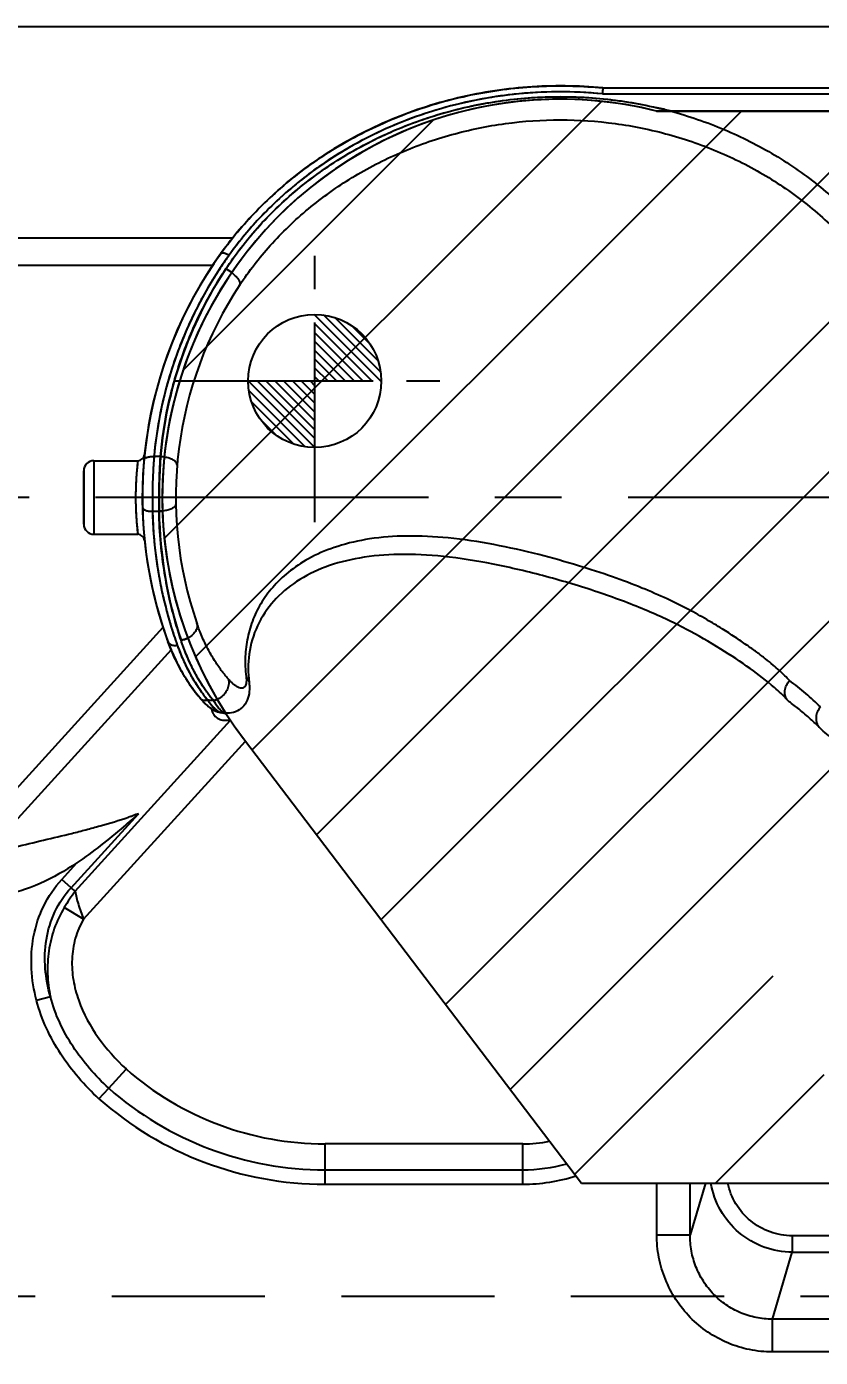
# Model space of a CAD drawing. Header units: millimetres. Extents: x 23075 to 24509, y -21593 to -20579.
# Drawn here: x 23788.3 to 23812.15, y -20982.72 to -20942.74 of the extents above; entities that cross this region are included whole.
import ezdxf

# ---------------------------------------------------------------- set-up
doc = ezdxf.new("R2010")
doc.units = ezdxf.units.MM
doc.header["$LTSCALE"] = 8
for name, pattern in [('CENTER', [2, 1.25, -0.25, 0.25, -0.25]), ('CENTER2', [1.125, 0.75, -0.125, 0.125, -0.125]), ('HIDDEN', [0.375, 0.25, -0.125])]:
    doc.linetypes.add(name, pattern=pattern)
doc.layers.get('DEFPOINTS').update_dxf_attribs({"color": 6})
for name, color, linetype in [('Cav-cor', 30, 'Continuous'), ('CL', 1, 'Continuous'), ('PIN', 5, 'Continuous'), ('PRODUCT', 1, 'Continuous'), ('WT', 4, 'Continuous'), ('Y-CUT', 2, 'Continuous')]:
    doc.layers.add(name, color=color, linetype=linetype)
doc.layers.add('dim', color=3, linetype='Continuous', lineweight=15)
doc.styles.get("Standard").update_dxf_attribs({"font": 'txt.shx', "width": 0.8, "bigfont": 'chineset.shx'})
doc.dimstyles.new('ISO-25', dxfattribs={"dimtxt": 5, "dimasz": 4, "dimexe": 0.3, "dimexo": 0.3, "dimtad": 0, "dimzin": 1, "dimdsep": 46, "dimtxsty": 'Standard', "dimcen": 0, "dimclrd": 3, "dimclre": 3, "dimclrt": 3, "dimazin": 0, "dimtfac": 1, "dimtofl": 0, "dimtmove": 0, "dimatfit": 0, "dimfxl": 0, "dimarcsym": 0})

# ---------------------------------------------------------------- blocks, each defined once
blk = doc.blocks.new('*D27550')
at = {"layer": 'DEFPOINTS', "color": 0}
for p in [(23672.156, -20963.885), (23872.156, -20963.885), (23872.156, -21079.036)]:
    blk.add_point(p, dxfattribs=at)
at = {"layer": 'dim', "color": 3, "lineweight": -2}
for p, q in [((23672.156, -20964.185), (23672.156, -21079.336)), ((23872.156, -20964.185), (23872.156, -21079.336)), ((23676.156, -21079.036), (23762.865, -21079.036)), ((23868.156, -21079.036), (23781.448, -21079.036))]:
    blk.add_line(p, q, dxfattribs=at)
at = {"layer": 'dim', "color": 3}
for points in [[(23676.156, -21078.37), (23676.156, -21079.703), (23672.156, -21079.036)], [(23868.156, -21079.703), (23868.156, -21078.37), (23872.156, -21079.036)]]:
    blk.add_solid(points, dxfattribs=at)
at = {"layer": 'dim', "color": 3, "insert": (23772.156, -21079.036), "char_height": 5, "attachment_point": 5}
blk.add_mtext('200.00', dxfattribs=at)
blk = doc.blocks.new('*D28254')
at = {"layer": 'DEFPOINTS', "color": 0}
for p in [(23757.156, -20886.885), (23896.296, -20886.885), (23858.156, -20996.885)]:
    blk.add_point(p, dxfattribs=at)
at = {"layer": 'dim', "color": 3, "lineweight": -2}
for p, q in [((23757.456, -20886.885), (23896.596, -20886.885)), ((23896.296, -20890.885), (23896.296, -20933.593)), ((23896.296, -20992.885), (23896.296, -20950.177)), ((23858.456, -20996.885), (23896.596, -20996.885))]:
    blk.add_line(p, q, dxfattribs=at)
at = {"layer": 'dim', "color": 3}
for points in [[(23896.963, -20890.885), (23895.63, -20890.885), (23896.296, -20886.885)], [(23895.63, -20992.885), (23896.963, -20992.885), (23896.296, -20996.885)]]:
    blk.add_solid(points, dxfattribs=at)
at = {"layer": 'dim', "color": 3, "insert": (23896.296, -20941.885), "char_height": 5, "attachment_point": 5, "rotation": 90}
blk.add_mtext('110.00', dxfattribs=at)
blk = doc.blocks.new('*D28255')
at = {"layer": 'DEFPOINTS', "color": 0}
for p in [(23757.156, -20844.885), (23853.682, -20996.885), (23904.156, -20996.885)]:
    blk.add_point(p, dxfattribs=at)
at = {"layer": 'dim', "color": 3, "lineweight": -2}
for p, q in [((23757.456, -20844.885), (23904.456, -20844.885)), ((23904.156, -20848.885), (23904.156, -20911.593)), ((23904.156, -20992.885), (23904.156, -20930.177)), ((23853.982, -20996.885), (23904.456, -20996.885))]:
    blk.add_line(p, q, dxfattribs=at)
at = {"layer": 'dim', "color": 3}
for points in [[(23904.823, -20848.885), (23903.49, -20848.885), (23904.156, -20844.885)], [(23903.49, -20992.885), (23904.823, -20992.885), (23904.156, -20996.885)]]:
    blk.add_solid(points, dxfattribs=at)
at = {"layer": 'dim', "color": 3, "insert": (23904.156, -20920.885), "char_height": 5, "attachment_point": 5, "rotation": 90}
blk.add_mtext('152.00', dxfattribs=at)

msp = doc.modelspace()

# ---------------------------------------------------------------- hatches: boundary and pattern name
at = {"layer": 'PIN', "linetype": 'Continuous'}
h = msp.add_hatch(dxfattribs=at)
h.set_pattern_fill('ANSI31', color=141, scale=1.5, angle=90, style=0)
h.set_pattern_definition([(135, (24002.23851, -20967.6248), (-0.13258252, -0.13258252), [])])
h.paths.add_polyline_path([(23796.956, -20953.385), (23794.956, -20953.385, 0.414214), (23796.956, -20955.385)])
h.paths.add_polyline_path([(23796.956, -20951.385), (23796.956, -20953.385), (23798.956, -20953.385, 0.414214)])
at = {"layer": 'Y-CUT'}
h = msp.add_hatch(dxfattribs=at)
h.set_pattern_fill('ANSI31', color=230, style=0)
h.set_pattern_definition([(45, (-1117.722, -553.909), (-2.24506403, 2.24506403), [])])
h.paths.add_polyline_path([(23792.38, -20957.294, -0.03394), (23792.434, -20955.672, -0.125236), (23794.462, -20950.13, -0.313383), (23807.226, -20945.274), (23818.156, -20945.274), (23818.156, -20959.849), (23818.156, -20968.794), (23818.156, -20971.081), (23818.156, -20971.236), (23818.156, -20972.517), (23818.156, -20977.484), (23804.97, -20977.484), (23794.814, -20964.127, -0.014542), (23794.409, -20963.562, -0.000568), (23794.394, -20963.539, -0.004363), (23794.279, -20963.364, -0.010062), (23794.026, -20962.954, -0.042865), (23793.142, -20961.107, -0.081799)])
h.paths.add_polyline_path([(23815.656, -20971.885, 1), (23810.656, -20971.885, 1)], flags=16)

# ---------------------------------------------------------------- linework, layer by layer
at = {"layer": 'Cav-cor', "color": 241}
for p, q in [((23784.838, -20942.738), (23817.023, -20942.738)), ((23805.601, -20944.759), (23830.712, -20944.759)), ((23805.616, -20944.581), (23817.87, -20944.581)), ((23807.226, -20945.274), (23818.156, -20945.274)), ((23786.471, -20949.088), (23794.491, -20949.088)), ((23785.934, -20949.901), (23793.895, -20949.901)), ((23792.321, -20955.659), (23792.126, -20955.659)), ((23790.016, -20957.689), (23790.016, -20956.081)), ((23790.318, -20955.78), (23791.641, -20955.78)), ((23790.318, -20955.78), (23790.318, -20957.991)), ((23792.08, -20957.299), (23792.28, -20957.299)), ((23790.318, -20957.991), (23791.641, -20957.991)), ((23792.397, -20960.789), (23787.067, -20966.658)), ((23792.397, -20960.789), (23792.418, -20960.852)), ((23792.474, -20961.016), (23792.481, -20961.036)), ((23792.53, -20961.172), (23792.533, -20961.182)), ((23792.641, -20961.46), (23787.534, -20967.082)), ((23792.646, -20961.472), (23792.78, -20961.773)), ((23793.717, -20962.731), (23793.707, -20962.716)), ((23793.853, -20963.233), (23793.865, -20963.241)), ((23789.76, -20968.712), (23794.421, -20963.58)), ((23794.141, -20963.35), (23794.184, -20963.355)), ((23794.389, -20963.566), (23794.399, -20963.564)), ((23794.399, -20963.564), (23794.409, -20963.562)), ((23794.814, -20964.127), (23804.97, -20977.484)), ((23790.011, -20969.556), (23794.872, -20964.204)), ((23789.633, -20968.616), (23791.657, -20966.388)), ((23789.353, -20968.361), (23789.804, -20967.864)), ((23789.633, -20968.616), (23789.353, -20968.361)), ((23790.011, -20969.555), (23789.43, -20969.208)), ((23789.016, -20971.889), (23788.597, -20971.998)), ((23790.765, -20974.634), (23791.289, -20974.057)), ((23790.474, -20974.954), (23790.765, -20974.634)), ((23803.206, -20976.307), (23797.266, -20976.307)), ((23797.266, -20977.518), (23797.266, -20976.307)), ((23803.206, -20977.518), (23803.206, -20976.307)), ((23797.266, -20977.086), (23803.206, -20977.086)), ((23797.266, -20977.518), (23803.206, -20977.518)), ((23804.97, -20977.484), (23818.156, -20977.484)), ((23807.234, -20979.035), (23807.234, -20977.484)), ((23808.233, -20979.035), (23808.233, -20977.484)), ((23808.694, -20977.484), (23808.233, -20979.035)), ((23807.234, -20979.035), (23808.233, -20979.035)), ((23825.007, -20979.066), (23811.306, -20979.066)), ((23811.306, -20979.066), (23811.306, -20979.559)), ((23810.707, -20981.572), (23811.306, -20979.559)), ((23811.306, -20979.559), (23825.007, -20979.559)), ((23825.606, -20981.572), (23810.707, -20981.572)), ((23810.707, -20982.557), (23810.707, -20981.572)), ((23825.606, -20982.557), (23810.707, -20982.557))]:
    msp.add_line(p, q, dxfattribs=at)
for centre, radius, start, end in [((23804.338, -20956.885), 11.965, 76.0288, 212.5424), ((23804.378, -20957.473), 12.627, 75.0479, 76.8641), ((23804.338, -20956.885), 12.562, 144.2749, 199.1951), ((23804.288, -20956.851), 12.503, 144.9078, 146.2282), ((23804.133, -20956.743), 12.313, 144.4334, 144.9066), ((23804.339, -20956.764), 12.263, 144.7146, 146.7142), ((23803.921, -20956.591), 12.053, 143.4601, 144.4359), ((23803.177, -20956.05), 11.133, 143.4142, 144.2746), ((23804.336, -20956.761), 12.259, 144.2748, 144.7145), ((23804.337, -20956.762), 12.26, 146.7143, 174.8364), ((23804.338, -20956.681), 12.06, 146.4508, 175.14), ((23793.596, -20951.262), 1.425, 52.5807, 60.9997), ((23791.641, -20955.579), 0.201, 270.0485, 354.1723), ((23809.032, -20956.957), 16.955, 175.6091, 181.1573), ((23813.707, -20957.021), 21.429, 176.3547, 180.7434), ((23792.235, -20956.879), 1.223, 80.6173, 85.9607), ((23790.318, -20956.081), 0.301, 90, 180), ((23804.911, -20956.999), 12.834, 181.3422, 197.1413), ((23792.262, -20956.09), 1.21, 270.8074, 275.5615), ((23805.3, -20957.078), 13.022, 180.9753, 198.3397), ((23790.318, -20957.689), 0.301, 180, 270), ((23791.641, -20958.192), 0.201, 5.8418, 89.9638), ((23804.21, -20956.927), 12.428, 198.4098, 198.7126), ((23803.968, -20957.009), 12.173, 198.7124, 199.0397), ((23804.87, -20957.011), 12.792, 197.1437, 198.3069), ((23803.704, -20957.101), 11.893, 199.0401, 199.2192), ((23802.953, -20957.364), 11.098, 199.3219, 200.0685), ((23801.575, -20957.866), 9.631, 200.1367, 200.6511), ((23800.206, -20958.382), 8.168, 200.6526, 201.4265), ((23804.849, -20957.018), 12.769, 198.307, 199.7049), ((23798.906, -20959.148), 6.457, 199.6919, 203.2544), ((23792.81, -20960.452), 0.735, 280.0786, 296.8528), ((23798.427, -20959.079), 6.257, 201.4388, 202.3631), ((23798.295, -20959.13), 6.116, 202.3906, 202.5183), ((23798.345, -20959.387), 5.846, 203.2738, 208.1285), ((23797.951, -20959.293), 5.735, 205.6275, 211.4712), ((23798.014, -20959.556), 5.475, 208.192, 208.8193), ((23795.63, -20961.11), 2.782, 220.0181, 222.3155), ((23797.524, -20959.862), 4.897, 215.9038, 217.0165), ((23797.47, -20959.903), 4.829, 217.0141, 219.4364), ((23797.617, -20959.915), 4.81, 215.8282, 219.7829), ((23795.28, -20961.43), 2.308, 222.2899, 224.8258), ((23795.08, -20961.626), 2.028, 224.8751, 225.1893), ((23794.901, -20961.809), 1.771, 225.1408, 227.8116), ((23787.435, -21015.364), 52.771, 82.9405, 83.1373), ((23794.469, -20962.314), 1.106, 231.5776, 235.4408), ((23794.862, -20962.972), 1.048, 194.5684, 195.1989), ((23796.282, -20961.601), 2.741, 210.5237, 211.018), ((23795.939, -20961.809), 2.34, 210.9664, 212.9431), ((23794.488, -20960.668), 2.704, 263.5523, 264.1262), ((23794.582, -20959.744), 3.634, 264.135, 264.9811), ((23794.265, -20963.051), 0.528, 269.2901, 270.8445), ((23794.743, -20957.969), 5.415, 264.9318, 265.0845), ((23794.264, -20963.022), 0.557, 270.8611, 273.9647), ((23804.338, -20956.885), 11.965, 212.7874, 217.25), ((23793.815, -20963.446), 0.586, 348.1928, 349.511), ((23793.791, -20963.441), 0.61, 349.5107, 350.7947), ((23760.089, -21007.889), 49.145, 52.8616, 53.047), ((23797.265, -20967.243), 9.063, 228.7381, 270.0052), ((23797.265, -20967.244), 9.842, 228.6656, 270.0054), ((23797.265, -20967.244), 10.274, 228.6207, 270.0053), ((23803.205, -20972.205), 4.102, 270.0135, 281.3768), ((23803.206, -20972.215), 4.87, 270.0009, 285.756), ((23803.206, -20972.219), 5.299, 269.9964, 287.5923)]:
    msp.add_arc(centre, radius, start, end, dxfattribs=at)
for points, knots in [([(23805.616, -20944.581), (23804.865, -20944.509), (23803.349, -20944.492), (23801.114, -20944.85), (23798.988, -20945.578), (23797.681, -20946.3), (23797.07, -20946.714)], [0, 0, 0, 0, 0.252227, 0.503826, 0.753454, 1, 1, 1, 1]), ([(23794.287, -20950.016), (23794.612, -20949.525), (23795.353, -20948.588), (23796.682, -20947.374), (23798.204, -20946.368), (23799.881, -20945.595), (23801.671, -20945.076), (23803.527, -20944.823), (23805.403, -20944.841), (23806.641, -20945.035), (23807.247, -20945.177)], [0, 0, 0, 0, 0.12034, 0.242423, 0.366225, 0.49155, 0.618062, 0.745318, 0.872797, 1, 1, 1, 1]), ([(23805.601, -20944.759), (23804.86, -20944.687), (23803.366, -20944.67), (23801.163, -20945.025), (23799.069, -20945.749), (23797.785, -20946.467), (23797.186, -20946.878)], [0, 0, 0, 0, 0.252281, 0.503921, 0.753535, 1, 1, 1, 1]), ([(23805.615, -20944.58), (23805.615, -20944.58), (23805.614, -20944.582), (23805.614, -20944.584), (23805.613, -20944.588), (23805.612, -20944.596), (23805.611, -20944.61), (23805.609, -20944.63), (23805.607, -20944.657), (23805.604, -20944.7), (23805.602, -20944.735), (23805.601, -20944.759)], [0, 0, 0, 0, 0.005288, 0.018776, 0.040702, 0.071035, 0.156551, 0.273609, 0.419834, 0.592584, 1, 1, 1, 1]), ([(23797.186, -20946.878), (23796.642, -20947.251), (23795.623, -20948.082), (23794.763, -20949.077), (23794.384, -20949.603)], [0, 0, 0, 0, 0.503916, 1, 1, 1, 1]), ([(23797.07, -20946.714), (23796.582, -20947.045), (23795.659, -20947.774), (23794.855, -20948.634), (23794.491, -20949.088)], [0, 0, 0, 0, 0.503377, 1, 1, 1, 1]), ([(23794.491, -20949.088), (23794.47, -20949.115), (23794.384, -20949.222), (23794.3, -20949.331), (23794.238, -20949.415)], [0, 0, 0, 0, 0.246358, 1, 1, 1, 1]), ([(23794.139, -20949.55), (23794.146, -20949.54), (23794.168, -20949.531), (23794.199, -20949.531), (23794.244, -20949.538), (23794.307, -20949.561), (23794.357, -20949.587), (23794.384, -20949.603)], [0, 0, 0, 0, 0.141452, 0.238245, 0.355727, 0.648987, 1, 1, 1, 1]), ([(23791.826, -20955.754), (23791.827, -20955.747), (23791.835, -20955.725), (23791.868, -20955.696), (23791.9, -20955.683), (23791.918, -20955.678)], [0, 0, 0, 0, 0.190464, 0.538567, 1, 1, 1, 1]), ([(23791.918, -20955.678), (23791.925, -20955.675), (23791.957, -20955.667), (23791.989, -20955.662), (23792.014, -20955.659)], [0, 0, 0, 0, 0.229786, 1, 1, 1, 1]), ([(23792.014, -20955.659), (23792.023, -20955.659), (23792.061, -20955.656), (23792.098, -20955.657), (23792.126, -20955.659)], [0, 0, 0, 0, 0.242757, 1, 1, 1, 1]), ([(23791.641, -20955.78), (23791.641, -20955.78), (23791.641, -20955.782), (23791.64, -20955.786), (23791.64, -20955.792), (23791.638, -20955.807), (23791.635, -20955.831), (23791.631, -20955.867), (23791.626, -20955.913), (23791.62, -20955.969), (23791.614, -20956.033), (23791.605, -20956.135), (23791.594, -20956.278), (23791.583, -20956.467), (23791.576, -20956.672), (23791.574, -20956.813), (23791.574, -20956.885)], [0, 0, 0, 0, 0.00122, 0.00486, 0.010905, 0.019342, 0.043322, 0.076537, 0.118645, 0.169221, 0.227757, 0.293691, 0.445145, 0.617797, 0.805192, 1, 1, 1, 1]), ([(23791.574, -20956.885), (23791.574, -20956.957), (23791.576, -20957.098), (23791.583, -20957.303), (23791.594, -20957.492), (23791.605, -20957.635), (23791.614, -20957.737), (23791.62, -20957.801), (23791.626, -20957.857), (23791.631, -20957.903), (23791.635, -20957.94), (23791.638, -20957.964), (23791.64, -20957.978), (23791.64, -20957.984), (23791.641, -20957.988), (23791.641, -20957.99), (23791.641, -20957.991)], [0, 0, 0, 0, 0.194834, 0.38219, 0.554852, 0.706298, 0.772229, 0.830773, 0.881347, 0.923461, 0.956675, 0.980659, 0.989099, 0.995144, 0.998782, 1, 1, 1, 1]), ([(23791.779, -20957.183), (23791.78, -20957.224), (23791.846, -20957.263), (23791.915, -20957.283), (23791.986, -20957.297), (23792.042, -20957.3), (23792.08, -20957.299)], [0, 0, 0, 0, 0.363586, 0.504498, 0.660718, 1, 1, 1, 1]), ([(23792.544, -20961.213), (23792.552, -20961.235), (23792.581, -20961.276), (23792.65, -20961.316), (23792.735, -20961.333), (23792.796, -20961.329), (23792.827, -20961.323)], [0, 0, 0, 0, 0.211786, 0.445506, 0.710033, 1, 1, 1, 1]), ([(23793.707, -20962.716), (23793.544, -20962.489), (23793.249, -20961.992), (23793.032, -20961.457), (23792.939, -20961.175)], [0, 0, 0, 0, 0.48505, 1, 1, 1, 1]), ([(23793.06, -20962.287), (23793.093, -20962.341), (23793.229, -20962.553), (23793.379, -20962.755), (23793.5, -20962.899)], [0, 0, 0, 0, 0.254889, 1, 1, 1, 1]), ([(23793.218, -20962.196), (23793.244, -20962.243), (23793.349, -20962.427), (23793.465, -20962.606), (23793.558, -20962.734)], [0, 0, 0, 0, 0.253601, 1, 1, 1, 1]), ([(23793.561, -20962.954), (23793.567, -20962.957), (23793.593, -20962.97), (23793.623, -20962.977), (23793.645, -20962.979)], [0, 0, 0, 0, 0.242667, 1, 1, 1, 1]), ([(23793.645, -20962.979), (23793.652, -20962.98), (23793.685, -20962.981), (23793.717, -20962.977), (23793.741, -20962.971)], [0, 0, 0, 0, 0.242122, 1, 1, 1, 1]), ([(23793.741, -20962.971), (23793.749, -20962.983), (23793.781, -20963.029), (23793.814, -20963.074), (23793.84, -20963.106)], [0, 0, 0, 0, 0.262776, 1, 1, 1, 1]), ([(23793.84, -20963.106), (23793.845, -20963.112), (23793.862, -20963.133), (23793.88, -20963.155), (23793.894, -20963.17)], [0, 0, 0, 0, 0.258492, 1, 1, 1, 1]), ([(23793.841, -20963.225), (23793.843, -20963.226), (23793.848, -20963.228), (23793.848, -20963.233), (23793.848, -20963.236)], [0, 0, 0, 0, 0.475181, 1, 1, 1, 1]), ([(23793.851, -20963.247), (23793.864, -20963.293), (23793.895, -20963.383), (23793.987, -20963.491), (23794.111, -20963.563), (23794.208, -20963.578), (23794.258, -20963.579)], [0, 0, 0, 0, 0.25344, 0.493773, 0.736616, 1, 1, 1, 1]), ([(23793.866, -20963.241), (23793.887, -20963.255), (23793.972, -20963.305), (23794.068, -20963.34), (23794.141, -20963.35)], [0, 0, 0, 0, 0.254716, 1, 1, 1, 1]), ([(23793.894, -20963.17), (23793.934, -20963.215), (23793.994, -20963.275), (23794.081, -20963.331), (23794.122, -20963.346), (23794.141, -20963.35)], [0, 0, 0, 0, 0.583124, 0.811169, 1, 1, 1, 1]), ([(23794.026, -20962.954), (23794.018, -20962.959), (23793.984, -20962.974), (23793.948, -20962.986), (23793.921, -20962.993)], [0, 0, 0, 0, 0.254007, 1, 1, 1, 1]), ([(23794.032, -20963.165), (23794.028, -20963.158), (23794.008, -20963.131), (23793.989, -20963.103), (23793.976, -20963.082)], [0, 0, 0, 0, 0.238946, 1, 1, 1, 1]), ([(23794.092, -20963.24), (23794.087, -20963.234), (23794.066, -20963.21), (23794.047, -20963.184), (23794.032, -20963.165)], [0, 0, 0, 0, 0.235753, 1, 1, 1, 1]), ([(23794.154, -20963.303), (23794.149, -20963.299), (23794.127, -20963.279), (23794.107, -20963.257), (23794.092, -20963.24)], [0, 0, 0, 0, 0.230994, 1, 1, 1, 1]), ([(23794.217, -20963.348), (23794.212, -20963.346), (23794.189, -20963.333), (23794.169, -20963.317), (23794.154, -20963.303)], [0, 0, 0, 0, 0.224629, 1, 1, 1, 1]), ([(23794.302, -20963.578), (23794.31, -20963.577), (23794.338, -20963.575), (23794.367, -20963.57), (23794.389, -20963.566)], [0, 0, 0, 0, 0.24466, 1, 1, 1, 1]), ([(23789.804, -20967.864), (23789.458, -20968.101), (23788.727, -20968.518), (23787.722, -20968.844), (23786.888, -20968.943), (23786.257, -20968.922), (23785.638, -20968.795), (23785.053, -20968.554), (23784.526, -20968.206), (23784.073, -20967.766), (23783.702, -20967.255), (23783.317, -20966.508), (23783.024, -20965.493), (23782.956, -20964.654), (23782.956, -20964.235)], [0, 0, 0, 0, 0.124995, 0.249887, 0.312432, 0.374964, 0.437485, 0.499996, 0.562507, 0.625026, 0.687558, 0.750102, 0.875, 1, 1, 1, 1]), ([(23787.95, -20967.384), (23788.236, -20967.315), (23788.807, -20967.182), (23789.519, -20967.014), (23790.084, -20966.868), (23790.653, -20966.711), (23791.078, -20966.587), (23791.36, -20966.493)], [0, 0, 0, 0, 0.250761, 0.498586, 0.622686, 0.747428, 1, 1, 1, 1]), ([(23791.657, -20966.388), (23791.511, -20966.52), (23790.918, -20967.043), (23790.294, -20967.53), (23789.804, -20967.864)], [0, 0, 0, 0, 0.249446, 1, 1, 1, 1]), ([(23791.657, -20966.388), (23791.632, -20966.396), (23791.594, -20966.407), (23791.545, -20966.427), (23791.508, -20966.444), (23791.471, -20966.461), (23791.422, -20966.478), (23791.384, -20966.486), (23791.36, -20966.493)], [0, 0, 0, 0, 0.24824, 0.375502, 0.505524, 0.634353, 0.758349, 1, 1, 1, 1]), ([(23788.597, -20971.998), (23788.516, -20971.686), (23788.412, -20971.045), (23788.469, -20970.071), (23788.77, -20969.141), (23789.136, -20968.6), (23789.353, -20968.361)], [0, 0, 0, 0, 0.250185, 0.500287, 0.750216, 1, 1, 1, 1]), ([(23789.016, -20971.889), (23788.936, -20971.611), (23788.827, -20971.037), (23788.855, -20970.16), (23789.109, -20969.318), (23789.437, -20968.829), (23789.633, -20968.616)], [0, 0, 0, 0, 0.250137, 0.500239, 0.750193, 1, 1, 1, 1]), ([(23789.76, -20968.712), (23789.701, -20968.791), (23789.588, -20968.955), (23789.482, -20969.123), (23789.43, -20969.208)], [0, 0, 0, 0, 0.499086, 1, 1, 1, 1]), ([(23789.76, -20968.712), (23789.766, -20968.776), (23789.794, -20968.91), (23789.853, -20969.116), (23789.927, -20969.334), (23789.982, -20969.481), (23790.011, -20969.555)], [0, 0, 0, 0, 0.2203, 0.464869, 0.727601, 1, 1, 1, 1]), ([(23789.43, -20969.208), (23789.309, -20969.405), (23789.109, -20969.827), (23788.944, -20970.505), (23788.91, -20971.202), (23788.969, -20971.663), (23789.016, -20971.889)], [0, 0, 0, 0, 0.250261, 0.500371, 0.750294, 1, 1, 1, 1]), ([(23790.011, -20969.556), (23789.903, -20969.736), (23789.736, -20970.128), (23789.64, -20970.757), (23789.685, -20971.391), (23789.901, -20972.207), (23790.413, -20973.143), (23790.981, -20973.768), (23791.288, -20974.056)], [0, 0, 0, 0, 0.12499, 0.250031, 0.375134, 0.500274, 0.749981, 1, 1, 1, 1]), ([(23790.473, -20974.953), (23790.258, -20974.751), (23789.845, -20974.326), (23789.307, -20973.619), (23788.874, -20972.843), (23788.672, -20972.284), (23788.597, -20971.998)], [0, 0, 0, 0, 0.250054, 0.500065, 0.750041, 1, 1, 1, 1]), ([(23790.765, -20974.634), (23790.565, -20974.446), (23790.181, -20974.051), (23789.679, -20973.395), (23789.274, -20972.674), (23789.085, -20972.155), (23789.016, -20971.889)], [0, 0, 0, 0, 0.25006, 0.500075, 0.75005, 1, 1, 1, 1]), ([(23811.306, -20979.559), (23811.017, -20979.558), (23810.434, -20979.454), (23809.671, -20979.007), (23809.107, -20978.326), (23808.909, -20977.769), (23808.859, -20977.484)], [0, 0, 0, 0, 0.250019, 0.500037, 0.750034, 1, 1, 1, 1]), ([(23811.306, -20979.066), (23811.081, -20979.066), (23810.628, -20978.988), (23810.031, -20978.649), (23809.582, -20978.131), (23809.414, -20977.704), (23809.366, -20977.484)], [0, 0, 0, 0, 0.249974, 0.499954, 0.749959, 1, 1, 1, 1]), ([(23810.707, -20982.557), (23810.479, -20982.557), (23810.02, -20982.511), (23809.36, -20982.308), (23808.754, -20981.978), (23808.225, -20981.534), (23807.793, -20980.996), (23807.473, -20980.384), (23807.278, -20979.722), (23807.234, -20979.264), (23807.234, -20979.035)], [0, 0, 0, 0, 0.124995, 0.249986, 0.374985, 0.499982, 0.624982, 0.749989, 0.874992, 1, 1, 1, 1]), ([(23810.707, -20981.572), (23810.543, -20981.573), (23810.214, -20981.541), (23809.74, -20981.394), (23809.306, -20981.154), (23808.929, -20980.833), (23808.623, -20980.444), (23808.398, -20980.003), (23808.262, -20979.528), (23808.232, -20979.199), (23808.233, -20979.035)], [0, 0, 0, 0, 0.125084, 0.250174, 0.375259, 0.500307, 0.625307, 0.750258, 0.875149, 1, 1, 1, 1])]:
    msp.add_open_spline(points, degree=3, knots=knots, dxfattribs=at)
msp.add_open_spline([(23793.711, -20963.121), (23793.734, -20963.142), (23793.757, -20963.162), (23793.781, -20963.181)], degree=3, dxfattribs=at)
at = {"layer": 'CL', "color": 6, "linetype": 'CENTER'}
msp.add_line((23848.372, -20956.885), (23787.941, -20956.885), dxfattribs=at)
at = {"layer": 'PIN', "color": 141, "linetype": 'CENTER2'}
for p, q in [((23796.956, -20957.63), (23796.956, -20949.14)), ((23792.711, -20953.385), (23801.202, -20953.385))]:
    msp.add_line(p, q, dxfattribs=at)
at = {"layer": 'PIN', "color": 141, "linetype": 'Continuous'}
msp.add_circle((23796.956, -20953.385), 2, dxfattribs=at)
at = {"layer": 'PRODUCT'}
for p, q in [((23805.601, -20944.759), (23830.712, -20944.759)), ((23805.615, -20944.58), (23830.698, -20944.58)), ((23792.321, -20955.659), (23792.126, -20955.659)), ((23790.016, -20956.081), (23790.016, -20957.689)), ((23790.318, -20955.78), (23790.318, -20957.991)), ((23790.318, -20955.78), (23791.641, -20955.78)), ((23792.08, -20957.299), (23792.28, -20957.299)), ((23790.318, -20957.991), (23791.641, -20957.991)), ((23792.544, -20961.213), (23792.545, -20961.214)), ((23794.983, -20962.436), (23794.983, -20962.437)), ((23793.51, -20962.912), (23793.51, -20962.912)), ((23811.21, -20963.022), (23811.16, -20962.976)), ((23794.265, -20963.364), (23794.152, -20963.352))]:
    msp.add_line(p, q, dxfattribs=at)
for centre, radius, start, end in [((23804.338, -20956.885), 12.562, 144.2749, 200.151), ((23804.338, -20956.885), 11.557, 146.4508, 199.0624), ((23791.641, -20955.579), 0.201, 270.0019, 354.133), ((23790.318, -20956.081), 0.301, 90, 180), ((23790.318, -20957.689), 0.301, 180, 270), ((23791.641, -20958.192), 0.201, 5.8752, 90)]:
    msp.add_arc(centre, radius, start, end, dxfattribs=at)
for points, start_tangent, end_tangent in [([(23794.208, -20949.456), (23795.254, -20948.227), (23796.662, -20947.004), (23798.264, -20946), (23800.02, -20945.241), (23801.886, -20944.746), (23803.813, -20944.529), (23805.606, -20944.579)], (0.592401, 0.805643), (0.995467, -0.095108)), ([(23794.287, -20950.016), (23795.241, -20948.782), (23796.439, -20947.629), (23797.807, -20946.653), (23799.316, -20945.872), (23800.93, -20945.304), (23802.615, -20944.959), (23804.335, -20944.843), (23806.056, -20944.958), (23807.743, -20945.303), (23809.361, -20945.873), (23810.871, -20946.655), (23812.238, -20947.631), (23813.436, -20948.784), (23814.389, -20950.016)], (0.552689, 0.833387), (0.55269, -0.833387)), ([(23805.601, -20944.759), (23804.262, -20944.698), (23802.929, -20944.774), (23801.644, -20944.979), (23800.446, -20945.295), (23799.356, -20945.695), (23798.366, -20946.164), (23797.459, -20946.695), (23796.626, -20947.286), (23795.895, -20947.904), (23795.294, -20948.498), (23794.796, -20949.066), (23794.384, -20949.603)], (-0.99529, 0.096939), (-0.583899, -0.811826)), ([(23805.616, -20944.584), (23805.613, -20944.591), (23805.607, -20944.653), (23805.601, -20944.759)], (-0.986217, -0.165459), (-0.058087, -0.998312)), ([(23805.606, -20944.579), (23805.615, -20944.58)], (0.995467, -0.095108), (0.995399, -0.095819)), ([(23794.706, -20950.498), (23795.621, -20949.314), (23796.77, -20948.21), (23798.08, -20947.275), (23799.526, -20946.527), (23801.073, -20945.982), (23802.687, -20945.651), (23804.335, -20945.54), (23805.984, -20945.651), (23807.601, -20945.982), (23809.151, -20946.527), (23810.598, -20947.276), (23811.908, -20948.212), (23813.056, -20949.316), (23813.97, -20950.498)], (0.552671, 0.833399), (0.552671, -0.833399)), ([(23794.329, -20949.68), (23794.047, -20950.097), (23793.716, -20950.639), (23793.39, -20951.241), (23793.074, -20951.919), (23792.774, -20952.686), (23792.503, -20953.557), (23792.279, -20954.544), (23792.126, -20955.659)], (-0.577661, -0.816276), (-0.090001, -0.995942)), ([(23794.139, -20949.55), (23794.208, -20949.456)], (0.583929, 0.811805), (0.592401, 0.805643)), ([(23794.139, -20949.55), (23794.189, -20949.531), (23794.276, -20949.55), (23794.384, -20949.603)], (0.583941, 0.811796), (0.857398, -0.514654)), ([(23794.384, -20949.603), (23794.329, -20949.68)], (-0.583898, -0.811827), (-0.577661, -0.816276)), ([(23792.321, -20955.659), (23792.545, -20954.155), (23792.959, -20952.685), (23793.548, -20951.293), (23794.287, -20950.016)], (0.084742, 0.996403), (0.552623, 0.833432)), ([(23794.706, -20950.498), (23794.713, -20950.429), (23794.666, -20950.333), (23794.57, -20950.223), (23794.438, -20950.112), (23794.287, -20950.016)], (0.552659, 0.833408), (-0.874952, 0.484209)), ([(23791.826, -20955.754), (23791.852, -20955.711), (23791.918, -20955.678), (23792.014, -20955.659), (23792.126, -20955.659)], (0.090037, 0.995938), (0.997168, -0.075201)), ([(23792.126, -20955.659), (23792.109, -20955.914), (23792.094, -20956.2), (23792.083, -20956.5), (23792.078, -20956.794), (23792.077, -20957.066), (23792.08, -20957.299)], (-0.076581, -0.997063), (0.020177, -0.999796)), ([(23792.28, -20957.299), (23792.278, -20956.899), (23792.285, -20956.48), (23792.299, -20956.06), (23792.321, -20955.659)], (-0.012951, 0.999916), (0.06361, 0.997975)), ([(23792.822, -20955.906), (23792.802, -20955.84), (23792.732, -20955.776), (23792.621, -20955.721), (23792.479, -20955.681), (23792.321, -20955.659)], (0.084723, 0.996405), (-0.997493, 0.070769)), ([(23791.641, -20955.78), (23791.638, -20955.808), (23791.629, -20955.886), (23791.616, -20956.009), (23791.602, -20956.173), (23791.588, -20956.38), (23791.578, -20956.625), (23791.574, -20956.885)], (-0.120773, -0.99268), (-0.000056, -1)), ([(23791.574, -20956.885), (23791.577, -20957.118), (23791.585, -20957.338), (23791.597, -20957.528), (23791.609, -20957.685), (23791.621, -20957.812), (23791.631, -20957.907), (23791.639, -20957.968), (23791.641, -20957.991)], (-0.000033, -1), (0.120774, -0.99268)), ([(23791.779, -20957.183), (23791.803, -20957.23), (23791.868, -20957.268), (23791.966, -20957.292), (23792.08, -20957.299)], (0.023734, -0.999718), (0.999805, 0.019753)), ([(23792.08, -20957.299), (23792.12, -20958.057), (23792.194, -20958.728), (23792.289, -20959.321), (23792.395, -20959.841), (23792.507, -20960.294), (23792.618, -20960.688), (23792.726, -20961.029)], (0.023264, -0.999729), (0.314111, -0.949386)), ([(23792.782, -20957.085), (23792.758, -20957.149), (23792.687, -20957.208), (23792.576, -20957.256), (23792.435, -20957.287), (23792.28, -20957.299)], (0.01717, -0.999853), (-0.999896, -0.014398)), ([(23792.939, -20961.175), (23792.767, -20960.615), (23792.596, -20959.941), (23792.445, -20959.158), (23792.332, -20958.272), (23792.28, -20957.299)], (-0.314851, 0.949141), (-0.016741, 0.99986)), ([(23811.223, -20962.387), (23811.085, -20962.243), (23810.922, -20962.088), (23810.729, -20961.919), (23810.503, -20961.735), (23810.24, -20961.535), (23809.938, -20961.318), (23809.593, -20961.084), (23809.197, -20960.83), (23808.734, -20960.553), (23808.19, -20960.253), (23807.546, -20959.934), (23806.79, -20959.606), (23805.906, -20959.271), (23804.881, -20958.935), (23803.689, -20958.603), (23802.339, -20958.302), (23800.966, -20958.101), (23799.715, -20958.044), (23798.606, -20958.132), (23797.646, -20958.354), (23796.855, -20958.682), (23796.23, -20959.081), (23795.745, -20959.528), (23795.376, -20960.014), (23795.11, -20960.535), (23794.942, -20961.088), (23794.87, -20961.668), (23794.895, -20962.265)], (-0.669469, 0.74284), (0.122626, -0.992453)), ([(23811.161, -20962.975), (23810.768, -20962.595), (23810.043, -20962.028), (23809.16, -20961.439), (23808.11, -20960.837), (23806.877, -20960.26), (23805.46, -20959.729), (23803.903, -20959.26), (23802.315, -20958.888), (23800.821, -20958.659), (23799.482, -20958.598), (23798.299, -20958.705), (23797.273, -20958.978), (23796.41, -20959.413), (23795.725, -20960.001), (23795.237, -20960.74), (23794.986, -20961.595), (23794.983, -20962.437)], (-0.662216, 0.749313), (0.122405, -0.99248)), ([(23793.414, -20960.66), (23793.423, -20960.784), (23793.369, -20960.913), (23793.261, -20961.031), (23793.111, -20961.122), (23792.939, -20961.175)], (0.326596, -0.945164), (-0.984753, -0.17396)), ([(23794.355, -20962.334), (23794.15, -20962.079), (23793.945, -20961.78), (23793.747, -20961.436), (23793.565, -20961.053), (23793.414, -20960.66)], (-0.654076, 0.756429), (-0.326601, 0.945162)), ([(23792.544, -20961.213), (23792.602, -20961.286), (23792.703, -20961.325), (23792.827, -20961.323)], (0.344496, -0.938788), (0.983925, 0.178582)), ([(23792.62, -20961.411), (23792.545, -20961.214)], (-0.374468, 0.92724), (-0.344634, 0.938737)), ([(23792.726, -20961.029), (23792.827, -20961.323)], (0.314111, -0.949386), (0.337183, -0.941439)), ([(23792.827, -20961.323), (23793.005, -20961.768), (23793.189, -20962.143), (23793.374, -20962.461), (23793.558, -20962.734)], (0.337186, -0.941438), (0.58644, -0.809992)), ([(23793.921, -20962.993), (23793.707, -20962.716), (23793.493, -20962.393), (23793.287, -20962.019), (23793.097, -20961.602), (23792.939, -20961.175)], (-0.639942, 0.768423), (-0.314854, 0.94914)), ([(23793.51, -20962.912), (23793.139, -20962.412), (23792.791, -20961.796), (23792.62, -20961.411)], (-0.643665, 0.765307), (-0.374468, 0.92724)), ([(23794.355, -20962.334), (23794.374, -20962.485), (23794.331, -20962.648), (23794.231, -20962.801), (23794.087, -20962.921), (23793.921, -20962.993)], (0.347213, -0.937786), (-0.969114, -0.246615)), ([(23794.983, -20962.436), (23794.995, -20962.65), (23794.95, -20962.918), (23794.826, -20963.144), (23794.638, -20963.297), (23794.395, -20963.367), (23794.265, -20963.364)], (0.123684, -0.992322), (-0.993441, 0.114343)), ([(23794.895, -20962.265), (23794.9, -20962.44), (23794.865, -20962.557), (23794.801, -20962.61), (23794.724, -20962.614), (23794.644, -20962.584), (23794.566, -20962.535), (23794.491, -20962.475), (23794.421, -20962.407), (23794.355, -20962.334)], (0.122461, -0.992473), (-0.654078, 0.756427)), ([(23794.895, -20962.265), (23794.968, -20962.374), (23794.983, -20962.436)], (0.709577, -0.704628), (0.124688, -0.992196)), ([(23811.141, -20962.951), (23811.089, -20962.827), (23811.086, -20962.681), (23811.132, -20962.529), (23811.223, -20962.387)], (-0.573714, 0.819056), (0.642723, 0.766098)), ([(23812.151, -20963.178), (23811.713, -20962.775), (23811.223, -20962.387)], (-0.716004, 0.698097), (-0.811583, 0.584237)), ([(23793.645, -20963.06), (23793.51, -20962.912)], (-0.709196, 0.705011), (-0.643368, 0.765557)), ([(23793.51, -20962.912), (23793.537, -20962.938), (23793.629, -20962.977), (23793.741, -20962.971)], (0.642068, -0.766648), (0.970179, 0.242389)), ([(23793.558, -20962.734), (23793.624, -20962.824)], (0.58644, -0.809992), (0.604786, -0.796388)), ([(23793.624, -20962.824), (23793.741, -20962.971)], (0.604786, -0.796388), (0.635271, -0.772289)), ([(23793.774, -20963.175), (23793.668, -20963.082), (23793.645, -20963.06)], (-0.782486, 0.622668), (-0.709196, 0.705011)), ([(23793.741, -20962.971), (23793.907, -20963.185), (23794.052, -20963.312), (23794.152, -20963.352)], (0.563585, -0.826058), (0.997141, -0.075564)), ([(23793.921, -20962.993), (23793.831, -20962.982), (23793.741, -20962.971)], (-0.992421, 0.122883), (-0.992837, 0.119473)), ([(23794.152, -20963.351), (23794.058, -20963.332), (23793.863, -20963.24), (23793.774, -20963.175)], (-0.993516, 0.113695), (-0.782486, 0.622668)), ([(23794.045, -20963.182), (23793.982, -20963.091), (23793.921, -20962.993)], (-0.602076, 0.798439), (-0.50793, 0.861398)), ([(23794.178, -20963.323), (23794.112, -20963.262), (23794.045, -20963.182)], (-0.78708, 0.616851), (-0.602076, 0.798439)), ([(23794.265, -20963.364), (23794.251, -20963.362), (23794.182, -20963.326), (23794.178, -20963.323)], (-0.997637, 0.068707), (-0.78708, 0.616851)), ([(23811.16, -20962.976), (23811.141, -20962.951)], (-0.657859, 0.753141), (-0.573714, 0.819056)), ([(23812.14, -20963.812), (23811.856, -20963.544), (23811.511, -20963.249), (23811.21, -20963.022)], (-0.716125, 0.697972), (-0.813411, 0.58169)), ([(23812.151, -20963.178), (23812.063, -20963.318), (23812.023, -20963.474), (23812.034, -20963.626), (23812.095, -20963.76), (23812.14, -20963.812)], (-0.64539, -0.763853), (0.716717, -0.697364)), ([(23813.335, -20964.606), (23812.977, -20964.441), (23812.55, -20964.165), (23812.14, -20963.812)], (-0.933317, 0.359052), (-0.716175, 0.697921))]:
    msp.add_spline(points, degree=3, dxfattribs=dict(at, start_tangent=start_tangent, end_tangent=end_tangent))
at = {"layer": 'WT', "color": 125, "linetype": 'HIDDEN', "ltscale": 2.3}
msp.add_line((23770.156, -20980.885), (23856.156, -20980.885), dxfattribs=at)
at = {"layer": 'Y-CUT'}
for p, q in [((23818.156, -20945.274), (23807.226, -20945.274)), ((23794.814, -20964.127), (23804.97, -20977.484)), ((23804.97, -20977.484), (23818.156, -20977.484))]:
    msp.add_line(p, q, dxfattribs=at)
msp.add_arc((23804.338, -20956.885), 11.965, 76.0288, 217.25, dxfattribs=at)

# ---------------------------------------------------------------- dimensions: what is measured, and where the dimension line sits
at = {"layer": 'dim'}
for base, p1, p2, picture, middle in [((23904.156, -20996.885), (23757.156, -20844.885), (23853.682, -20996.885), '*D28255', (23904.156, -20920.885)), ((23896.296, -20886.885), (23858.156, -20996.885), (23757.156, -20886.885), '*D28254', (23896.296, -20941.885))]:
    dim = msp.add_linear_dim(base=base, p1=p1, p2=p2, angle=90, dimstyle='ISO-25', dxfattribs=at)
    dim.commit()
    dim.dimension.update_dxf_attribs({"geometry": picture, "text_midpoint": middle})
dim = msp.add_linear_dim(base=(23872.156, -21079.036), p1=(23672.156, -20963.885), p2=(23872.156, -20963.885), dimstyle='ISO-25', dxfattribs=at)
dim.commit()
dim.dimension.update_dxf_attribs({"geometry": '*D27550', "text_midpoint": (23772.156, -21079.036)})

doc.saveas('drawing.dxf')
